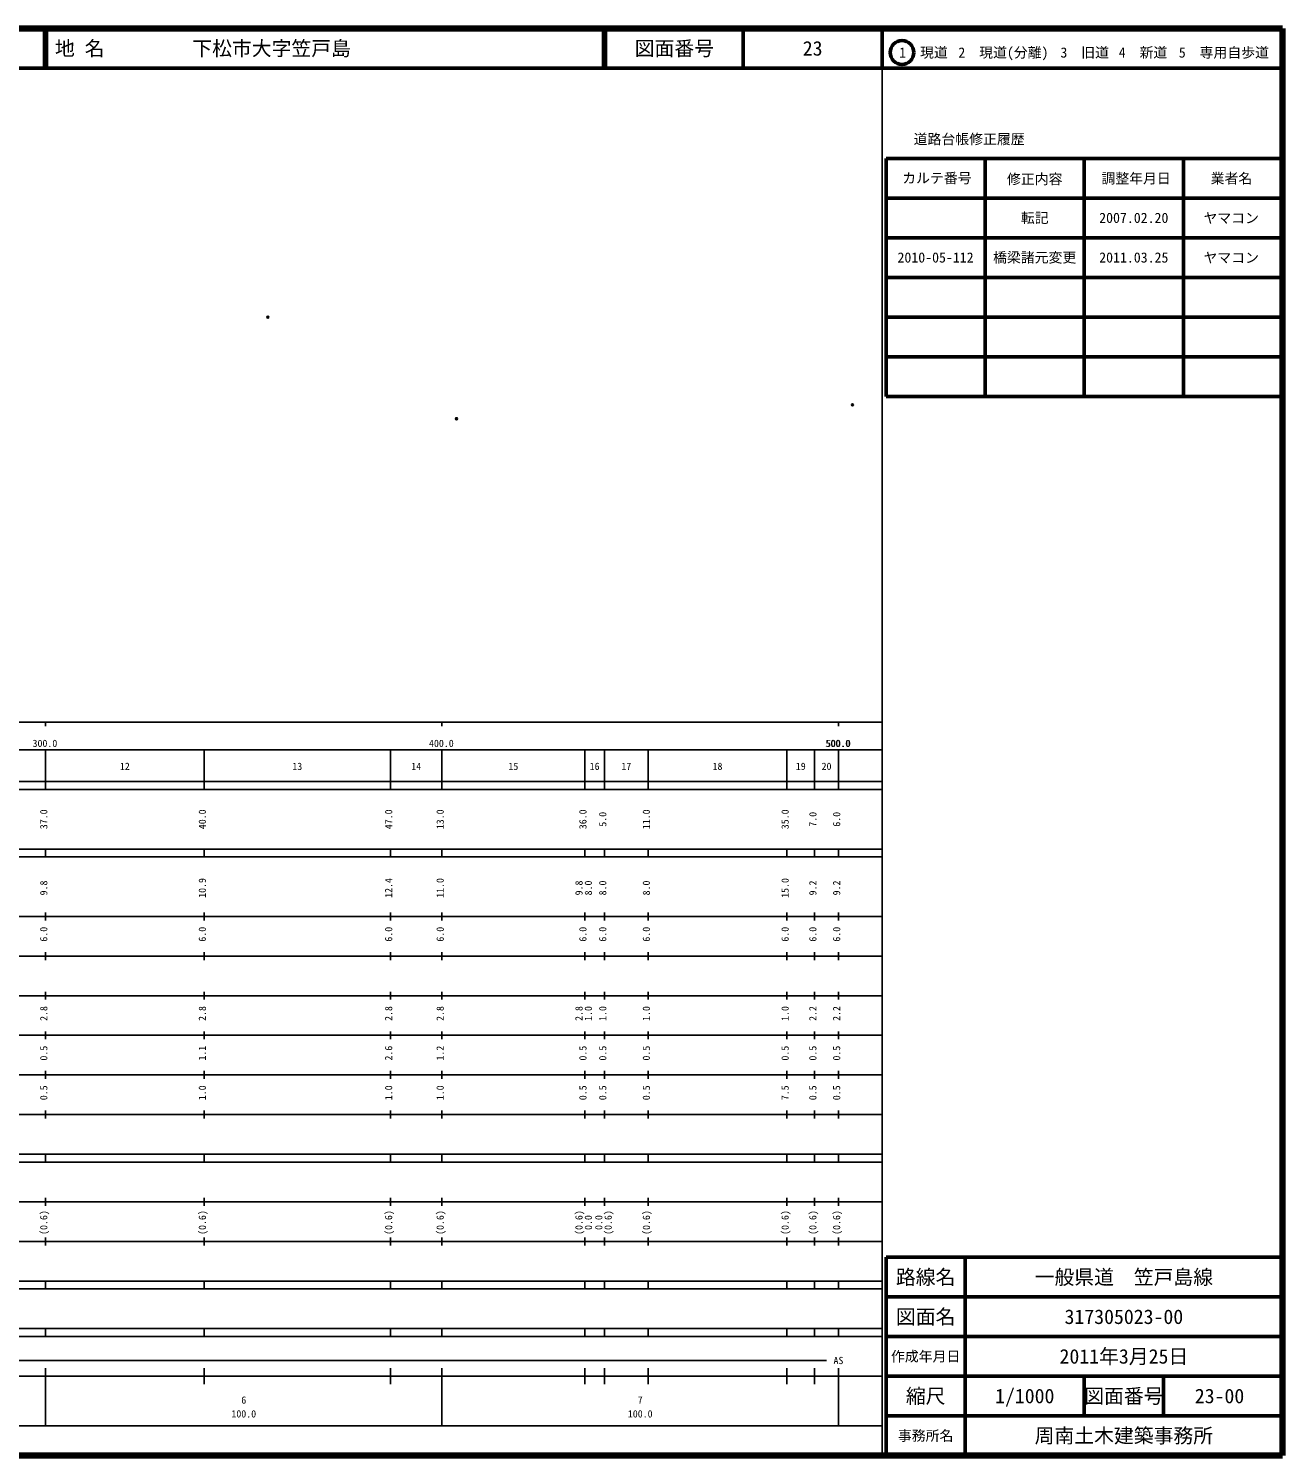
# Model space of a CAD drawing. Units: millimetres on the paper. Extents: x 40 to 680, y 20 to 380.
# Drawn here: x 363.7 to 680, y 20 to 380 of the extents above; entities that cross this region are included whole.
import ezdxf
from ezdxf.enums import TextEntityAlignment as Align

# ---------------------------------------------------------------- set-up
doc = ezdxf.new("R2010")
doc.units = ezdxf.units.MM
doc.header["$PDMODE"] = 32
doc.header["$PDSIZE"] = 0.5
doc.layers.add('M-OTRS', color=6, linetype='Continuous')
doc.layers.add('M-TTL-TXT', color=7, linetype='Continuous')
for name, color, linetype, lineweight in [('M-TTL', 2, 'Continuous', 140), ('M-TTL-BAND', 7, 'Continuous', 25), ('M-TTL-FRAM', 2, 'Continuous', 50), ('M-TTL-LINE', 7, 'Continuous', 50)]:
    doc.layers.add(name, color=color, linetype=linetype, lineweight=lineweight)
doc.styles.add('ＭＳ ゴシック', font='')
doc.styles.get('ＭＳ ゴシック').set_extended_font_data('MS Gothic')

msp = doc.modelspace()

# ---------------------------------------------------------------- linework, layer by layer
at = {"layer": 'M-OTRS'}
for p in [(424.097, 307.188), (571.518, 285.066), (471.666, 281.566)]:
    msp.add_point(p, dxfattribs=at)
at = {"layer": 'M-TTL'}
for p, q in [((680, 380), (40, 380)), ((680, 20), (680, 380)), ((40, 20), (680, 20))]:
    msp.add_line(p, q, dxfattribs=at)
at = {"layer": 'M-TTL-BAND'}
for p, q in [((579, 20), (579, 370)), ((40, 205), (579, 205)), ((368, 205), (368, 204)), ((468, 205), (468, 204)), ((568, 205), (568, 204)), ((68, 198), (579, 198)), ((368, 188), (368, 198)), ((408, 188), (408, 198)), ((455, 188), (455, 198)), ((468, 188), (468, 198)), ((504, 188), (504, 198)), ((509, 188), (509, 198)), ((520, 188), (520, 198)), ((555, 188), (555, 198)), ((562, 188), (562, 198)), ((568, 188), (568, 198)), ((40, 190), (579, 190)), ((40, 188), (579, 188)), ((40, 173), (579, 173)), ((368, 171), (368, 173)), ((408, 171), (408, 173)), ((455, 171), (455, 173)), ((468, 171), (468, 173)), ((504, 171), (504, 173)), ((509, 171), (509, 173)), ((520, 171), (520, 173)), ((555, 171), (555, 173)), ((562, 171), (562, 173)), ((568, 171), (568, 173)), ((40, 171), (579, 171)), ((40, 156), (579, 156)), ((368, 155), (368, 157)), ((408, 155), (408, 157)), ((455, 155), (455, 157)), ((468, 155), (468, 157)), ((504, 155), (504, 157)), ((509, 155), (509, 157)), ((520, 155), (520, 157)), ((555, 155), (555, 157)), ((562, 155), (562, 157)), ((568, 155), (568, 157)), ((46, 146), (579, 146)), ((368, 145), (368, 147)), ((408, 145), (408, 147)), ((455, 145), (455, 147)), ((468, 145), (468, 147)), ((504, 145), (504, 147)), ((509, 145), (509, 147)), ((520, 145), (520, 147)), ((555, 145), (555, 147)), ((562, 145), (562, 147)), ((568, 145), (568, 147)), ((368, 135), (368, 137)), ((408, 135), (408, 137)), ((455, 135), (455, 137)), ((468, 135), (468, 137)), ((504, 135), (504, 137)), ((509, 135), (509, 137)), ((520, 135), (520, 137)), ((555, 135), (555, 137)), ((562, 135), (562, 137)), ((568, 135), (568, 137)), ((52, 136), (579, 136)), ((46, 126), (579, 126)), ((368, 125), (368, 127)), ((408, 125), (408, 127)), ((455, 125), (455, 127)), ((468, 125), (468, 127)), ((504, 125), (504, 127)), ((509, 125), (509, 127)), ((520, 125), (520, 127)), ((555, 125), (555, 127)), ((562, 125), (562, 127)), ((568, 125), (568, 127)), ((52, 116), (579, 116)), ((368, 115), (368, 117)), ((408, 115), (408, 117)), ((455, 115), (455, 117)), ((468, 115), (468, 117)), ((504, 115), (504, 117)), ((509, 115), (509, 117)), ((520, 115), (520, 117)), ((555, 115), (555, 117)), ((562, 115), (562, 117)), ((568, 115), (568, 117)), ((46, 106), (579, 106)), ((368, 105), (368, 107)), ((408, 105), (408, 107)), ((455, 105), (455, 107)), ((468, 105), (468, 107)), ((504, 105), (504, 107)), ((509, 105), (509, 107)), ((520, 105), (520, 107)), ((555, 105), (555, 107)), ((562, 105), (562, 107)), ((568, 105), (568, 107)), ((40, 96), (579, 96)), ((40, 94), (579, 94)), ((368, 94), (368, 96)), ((408, 94), (408, 96)), ((455, 94), (455, 96)), ((468, 94), (468, 96)), ((504, 94), (504, 96)), ((509, 94), (509, 96)), ((520, 94), (520, 96)), ((555, 94), (555, 96)), ((562, 94), (562, 96)), ((568, 94), (568, 96)), ((49, 84), (579, 84)), ((368, 83), (368, 85)), ((408, 83), (408, 85)), ((455, 83), (455, 85)), ((468, 83), (468, 85)), ((504, 83), (504, 85)), ((509, 83), (509, 85)), ((520, 83), (520, 85)), ((555, 83), (555, 85)), ((562, 83), (562, 85)), ((568, 83), (568, 85)), ((40, 74), (579, 74)), ((368, 73), (368, 75)), ((408, 73), (408, 75)), ((455, 73), (455, 75)), ((468, 73), (468, 75)), ((504, 73), (504, 75)), ((509, 73), (509, 75)), ((520, 73), (520, 75)), ((555, 73), (555, 75)), ((562, 73), (562, 75)), ((568, 73), (568, 75)), ((40, 64), (579, 64)), ((40, 62), (579, 62)), ((368, 62), (368, 64)), ((408, 62), (408, 64)), ((455, 62), (455, 64)), ((468, 62), (468, 64)), ((504, 62), (504, 64)), ((509, 62), (509, 64)), ((520, 62), (520, 64)), ((555, 62), (555, 64)), ((562, 62), (562, 64)), ((568, 62), (568, 64)), ((40, 52), (579, 52)), ((368, 50), (368, 52)), ((408, 50), (408, 52)), ((455, 50), (455, 52)), ((468, 50), (468, 52)), ((504, 50), (504, 52)), ((509, 50), (509, 52)), ((520, 50), (520, 52)), ((555, 50), (555, 52)), ((562, 50), (562, 52)), ((568, 50), (568, 52)), ((40, 50), (579, 50)), ((71, 44), (565, 44)), ((40, 40), (579, 40)), ((368, 27.5), (368, 42)), ((408, 38), (408, 42)), ((455, 38), (455, 42)), ((468, 27.5), (468, 42)), ((504, 38), (504, 42)), ((509, 38), (509, 42)), ((520, 38), (520, 42)), ((555, 38), (555, 42)), ((562, 38), (562, 42)), ((568, 27.5), (568, 42)), ((68, 27.5), (579, 27.5))]:
    msp.add_line(p, q, dxfattribs=at)
at = {"layer": 'M-TTL-FRAM'}
for p, q in [((580, 347.197), (580, 287.197)), ((580, 347.197), (680, 347.197)), ((580, 287.197), (680, 287.197)), ((680, 70), (580, 70)), ((580, 70), (580, 20))]:
    msp.add_line(p, q, dxfattribs=at)
at = {"layer": 'M-TTL-LINE'}
for p, q in [((367.75, 380), (367.75, 370)), ((368.25, 380), (368.25, 370)), ((508.747, 380), (508.747, 370)), ((509.247, 380), (509.247, 370)), ((543.997, 380), (543.997, 370)), ((579, 380), (579, 370)), ((40, 370), (680, 370)), ((605, 347.197), (605, 287.197)), ((630, 347.197), (630, 287.197)), ((655, 347.197), (655, 287.197)), ((580, 337.197), (680, 337.197)), ((580, 327.197), (680, 327.197)), ((580, 317.197), (680, 317.197)), ((580, 307.197), (680, 307.197)), ((580, 297.197), (680, 297.197)), ((600, 70), (600, 20)), ((680, 60), (580, 60)), ((680, 50), (580, 50)), ((680, 40), (580, 40)), ((630, 40), (630, 30)), ((650, 40), (650, 30)), ((680, 30), (580, 30))]:
    msp.add_line(p, q, dxfattribs=at)
msp.add_circle((584.031, 373.958), 3, dxfattribs=at)

# ---------------------------------------------------------------- texts
at = {"layer": 'M-TTL-BAND', "style": 'ＭＳ ゴシック'}
for s, p in [('300.0', (367.844, 198.195)), ('400.0', (467.844, 198.195)), ('500.0', (567.844, 198.195)), ('500.0', (568, 198.195)), ('12', (388, 192.405)), ('13', (431.5, 192.405)), ('14', (461.5, 192.405)), ('15', (486, 192.405)), ('16', (506.5, 192.405)), ('17', (514.5, 192.405)), ('18', (537.5, 192.405)), ('19', (558.5, 192.405)), ('20', (565, 192.405)), ('AS', (568, 42.5)), ('6', (418, 32.523)), ('7', (518, 32.523)), ('100.0', (418, 29.033)), ('100.0', (518, 29.033))]:
    msp.add_text(s, height=1.833, dxfattribs=at).set_placement(p, align=Align.BOTTOM_CENTER)
for s, p in [('37.0', (369, 180.5)), ('40.0', (409, 180.5)), ('47.0', (456, 180.5)), ('13.0', (469, 180.5)), ('36.0', (505, 180.5)), ('5.0', (510, 180.5)), ('11.0', (521, 180.5)), ('35.0', (556, 180.5)), ('7.0', (563, 180.5)), ('6.0', (569, 180.5)), ('9.8', (369, 163.174)), ('10.9', (409, 163.174)), ('12.4', (456, 163.174)), ('11.0', (469, 163.174)), ('9.8', (504, 163.174)), ('8.0', (506.37, 163.174)), ('8.0', (510, 163.174)), ('8.0', (521, 163.174)), ('15.0', (556, 163.174)), ('9.2', (563, 163.174)), ('9.2', (569, 163.174)), ('6.0', (369, 151.5)), ('6.0', (409, 151.5)), ('6.0', (456, 151.5)), ('6.0', (469, 151.5)), ('6.0', (505, 151.5)), ('6.0', (510, 151.5)), ('6.0', (521, 151.5)), ('6.0', (556, 151.5)), ('6.0', (563, 151.5)), ('6.0', (569, 151.5)), ('2.8', (369, 131.5)), ('2.8', (409, 131.5)), ('2.8', (456, 131.5)), ('2.8', (469, 131.5)), ('2.8', (504, 131.5)), ('1.0', (506.37, 131.5)), ('1.0', (510, 131.5)), ('1.0', (521, 131.5)), ('1.0', (556, 131.5)), ('2.2', (563, 131.5)), ('2.2', (569, 131.5)), ('0.5', (369, 121.5)), ('1.1', (409, 121.5)), ('2.6', (456, 121.5)), ('1.2', (469, 121.5)), ('0.5', (505, 121.5)), ('0.5', (510, 121.5)), ('0.5', (521, 121.5)), ('0.5', (556, 121.5)), ('0.5', (563, 121.5)), ('0.5', (569, 121.5)), ('0.5', (369, 111.5)), ('1.0', (409, 111.5)), ('1.0', (456, 111.5)), ('1.0', (469, 111.5)), ('0.5', (505, 111.5)), ('0.5', (510, 111.5)), ('0.5', (521, 111.5)), ('7.5', (556, 111.5)), ('0.5', (563, 111.5)), ('0.5', (569, 111.5)), ('(0.6)', (369, 78.764)), ('(0.6)', (409, 78.764)), ('(0.6)', (456, 78.764)), ('(0.6)', (469, 78.764)), ('(0.6)', (504, 78.764)), ('0.0', (506.37, 78.764)), ('0.0', (509, 78.764)), ('(0.6)', (511.37, 78.764)), ('(0.6)', (521, 78.764)), ('(0.6)', (556, 78.764)), ('(0.6)', (563, 78.764)), ('(0.6)', (569, 78.764))]:
    msp.add_text(s, height=1.833, rotation=90, dxfattribs=at).set_placement(p, align=Align.BOTTOM_CENTER)
at = {"layer": 'M-TTL-TXT', "style": 'ＭＳ ゴシック'}
for s, p in [('地 名', (370.38, 375)), ('下松市大字笠戸島', (405.024, 375))]:
    msp.add_text(s, height=3.666, dxfattribs=at).set_placement(p, align=Align.MIDDLE_LEFT)
for s, height, p in [('図面番号', 3.666, (526.622, 375)), ('23', 3.666, (561.497, 375)), ('1\u3000現道', 2.566, (589.448, 373.958)), ('2\u3000現道(分離)', 2.566, (609.619, 373.958)), ('3\u3000旧道', 2.566, (630.121, 373.958)), ('4\u3000新道', 2.566, (644.824, 373.958)), ('5\u3000専用自歩道', 2.566, (665.228, 373.958)), ('道路台帳修正履歴', 2.566, (600.968, 352.113)), ('カルテ番号', 2.566, (592.839, 342.277)), ('修正内容', 2.566, (617.509, 342.023)), ('調整年月日', 2.566, (643.089, 342.197)), ('業者名', 2.566, (667.134, 342.197)), ('転記', 2.566, (617.5, 332.245)), ('2007.02.20', 2.566, (642.5, 332.245)), ('ヤマコン', 2.566, (667.077, 332.189)), ('2010-05-112', 2.566, (592.5, 322.245)), ('橋梁諸元変更', 2.566, (617.5, 322.245)), ('2011.03.25', 2.566, (642.5, 322.245)), ('ヤマコン', 2.566, (667.077, 322.189)), ('路線名', 3.666, (590, 65)), ('路線名', 3.666, (590, 65)), ('一般県道\u3000笠戸島線', 3.666, (640, 65)), ('図面名', 3.666, (590, 55)), ('図面名', 3.666, (590, 55)), ('317305023-00', 3.666, (640, 55)), ('2011年3月25日', 3.666, (640, 45)), ('作成年月日', 2.566, (590, 45)), ('作成年月日', 2.566, (590, 45)), ('縮尺', 3.666, (590, 35)), ('縮尺', 3.666, (590, 35)), ('1/1000', 3.666, (615, 35)), ('図面番号', 3.666, (640, 35)), ('図面番号', 3.666, (640, 35)), ('23-00', 3.666, (664.125, 35)), ('事務所名', 2.566, (590, 25)), ('事務所名', 2.566, (590, 25)), ('周南土木建築事務所', 3.666, (640, 25))]:
    msp.add_text(s, height=height, dxfattribs=at).set_placement(p, align=Align.MIDDLE_CENTER)

doc.saveas('drawing.dxf')
